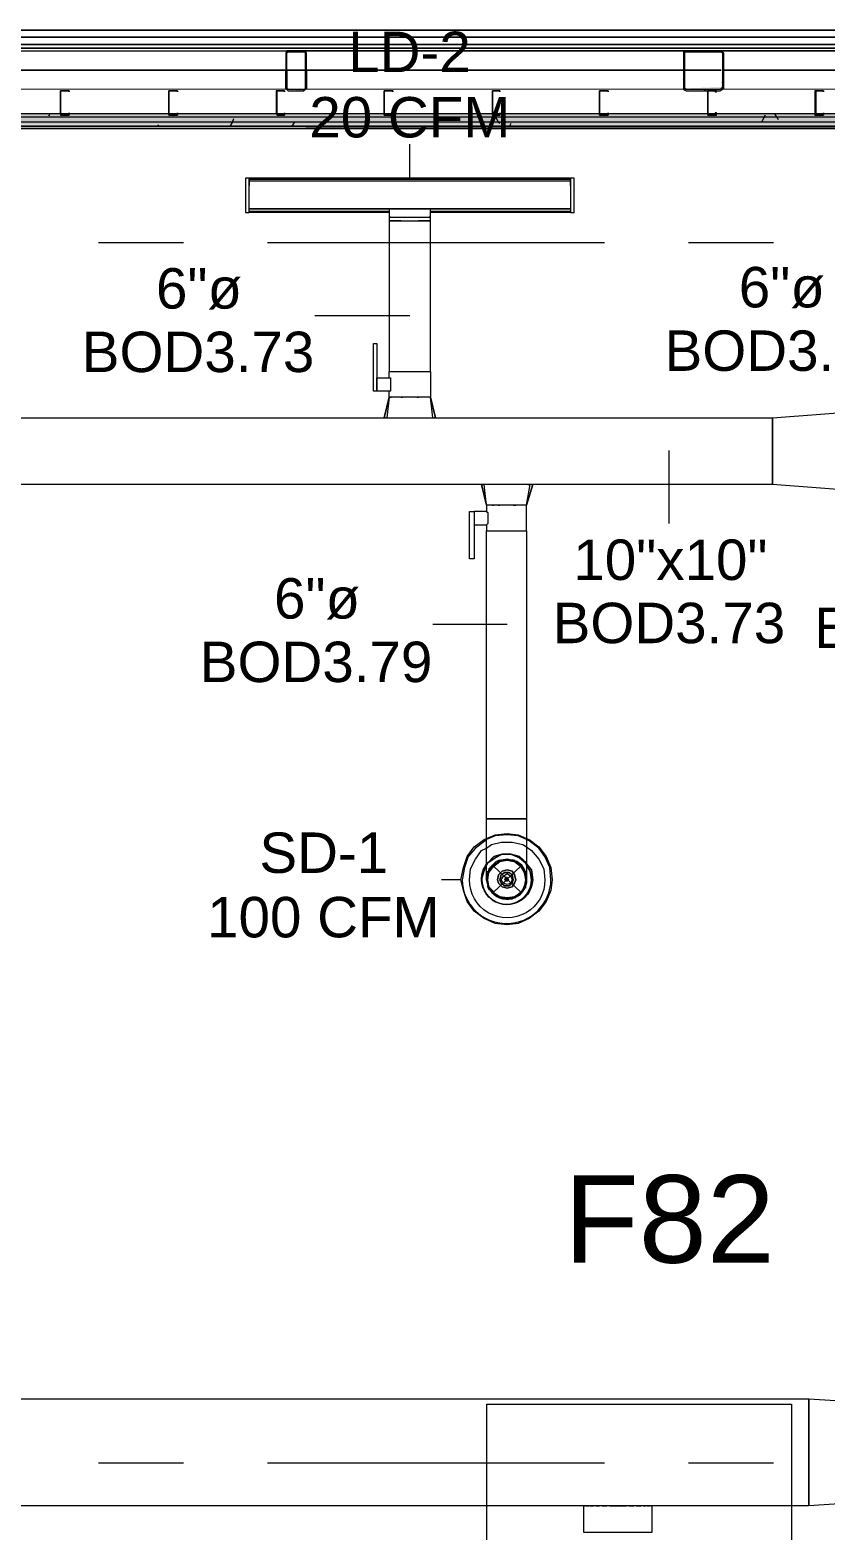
# Model space of a CAD drawing. Header units: metres. Extents: x 98 to 337, y -7 to 53.
# Drawn here: x 146.78 to 149.78, y 43.99 to 49.64 of the extents above; entities that cross this region are included whole.
import ezdxf

# ---------------------------------------------------------------- set-up
doc = ezdxf.new("R2010")
doc.units = ezdxf.units.M
doc.layers.add('HVAC - Ductos', color=5, linetype='Continuous', lineweight=0)
doc.layers.add('PDF_Text', color=7, linetype='Continuous', lineweight=0)
doc.layers.add('PDF_Geometry', color=7, linetype='Continuous', lineweight=0, true_color=0xaaaaaa)
doc.layers.add('PDF_Solid Fills', color=7, linetype='Continuous', lineweight=0, true_color=0xffffff)
doc.styles.add('PDF Arial-BoldMT-Identity-H', font='arial.ttf')
doc.styles.add('PDF Helvetica', font='')
doc.styles.get('PDF Helvetica').set_extended_font_data('Helvetica')

msp = doc.modelspace()

# ---------------------------------------------------------------- hatches: boundary and pattern name
at = {"layer": 'PDF_Solid Fills', "lineweight": 0, "transparency": 33554559}
h = msp.add_hatch(color=256, dxfattribs=at)
h.paths.add_polyline_path([(147.8191, 49.5557), (147.8191, 49.4228), (147.8237, 49.5557)])
h.paths.add_polyline_path([(147.7504, 49.5557), (147.7459, 49.5557), (147.7459, 49.4228)])
h.paths.add_polyline_path([(147.8237, 49.5603), (147.8237, 49.5649), (147.8191, 49.5649)])
h.paths.add_polyline_path([(147.8145, 49.5603), (147.8145, 49.5649), (147.7504, 49.5649)])
h.paths.add_polyline_path([(147.8145, 49.4137), (147.8145, 49.4183), (147.755, 49.4183)])
h.paths.add_polyline_path([(147.755, 49.4183), (147.755, 49.4228), (147.7504, 49.4228)])
for points in [[(149.244, 49.4183), (149.2532, 49.4183), (149.3861, 49.4137), (149.3861, 49.4183), (149.3907, 49.4228), (149.3952, 49.5592), (149.3952, 49.5603), (149.3907, 49.5603), (149.3861, 49.4274), (149.2486, 49.4228), (149.2486, 49.5603), (149.3907, 49.5649), (149.244, 49.5649)], [(158.9939, 49.3266), (142.4356, 49.3312), (105.9562, 49.3312), (105.9562, 49.3175), (158.9939, 49.3175)], [(158.9801, 49.2946), (158.9801, 49.3175), (105.9562, 49.3175), (105.9562, 49.2992), (158.9618, 49.2992)], [(105.9562, 49.2854), (158.9573, 49.2854), (158.9618, 49.2808), (158.9618, 49.2808), (158.9618, 49.2992), (105.9562, 49.2992)]]:
    msp.add_hatch(color=256, dxfattribs=at).paths.add_polyline_path(points)

# ---------------------------------------------------------------- linework, layer by layer
at = {"layer": 'HVAC - Ductos', "lineweight": 0}
for points in [[(147.5946, 49.0839), (147.5946, 48.9555), (147.6084, 48.9555), (147.6084, 49.0839)], [(148.8179, 48.9692), (147.6084, 48.9692), (148.8179, 48.9692), (147.6084, 48.9692), (147.6084, 49.0747), (148.8179, 49.0747)], [(148.8317, 49.0839), (148.8179, 49.0839), (148.8179, 48.9555), (148.8317, 48.9555)], [(148.2911, 48.9692), (148.2865, 48.9692), (148.2773, 48.9692), (148.2681, 48.9692), (148.2498, 48.9692), (148.2315, 48.9692), (148.2132, 48.9692), (148.1948, 48.9692), (148.1765, 48.9692), (148.1582, 48.9692), (148.149, 48.9692), (148.1398, 48.9692), (148.1352, 48.9692), (148.1352, 48.9372), (148.1352, 48.9235), (148.1444, 48.9235), (148.1582, 48.9235), (148.1856, 48.9235), (148.2132, 48.9235), (148.2406, 48.9235), (148.2681, 48.9235), (148.2819, 48.9235), (148.2911, 48.9235), (148.2911, 48.9372)], [(148.1444, 48.2592), (148.1398, 48.2592)], [(148.1856, 48.2592), (148.1811, 48.2592)], [(148.2452, 48.2592), (148.2406, 48.2592)], [(149.9405, 48.2088), (151.2508, 48.2088), (151.402, 48.2088), (151.402, 47.7506), (151.2508, 47.9017), (151.2508, 48.2088), (151.2508, 47.9017), (149.9405, 47.9017), (149.9405, 48.2088), (149.9405, 47.9017), (149.5785, 47.9293), (149.5785, 48.1812)], [(149.5785, 47.9293), (145.7299, 47.9293), (145.7299, 48.1812), (149.5785, 48.1812)], [(148.117, 48.1812), (148.1215, 48.1812)], [(148.456, 47.6498), (148.4377, 47.6498), (148.4377, 47.8285), (148.456, 47.8285)], [(148.5247, 47.8514), (148.5293, 47.8514)], [(148.5476, 47.8514), (148.5522, 47.8514)], [(148.6026, 47.8514), (148.6072, 47.8514), (148.6118, 47.8514), (148.6072, 47.8514)], [(148.5064, 46.5043), (148.5293, 46.5272), (148.5614, 46.5364), (148.5934, 46.5364), (148.6255, 46.5272), (148.653, 46.5043), (148.653, 46.4997), (148.653, 46.5043), (148.6255, 46.5272), (148.5934, 46.5364), (148.5614, 46.5364), (148.5293, 46.5272), (148.5064, 46.5043), (148.5018, 46.4997)], [(148.6484, 46.5043), (148.6255, 46.5226), (148.5934, 46.5364), (148.5614, 46.5364), (148.5339, 46.5226), (148.5064, 46.5043), (148.5018, 46.4951), (148.5064, 46.5043), (148.5339, 46.5226), (148.5614, 46.5364), (148.5934, 46.5364), (148.6255, 46.5226), (148.6484, 46.5043), (148.653, 46.4951)], [(148.6392, 46.486), (148.6026, 46.5135), (148.5568, 46.5135), (148.5155, 46.486), (148.5018, 46.4402), (148.5155, 46.3989), (148.5568, 46.3715), (148.6026, 46.3715), (148.6392, 46.3989), (148.653, 46.4402)], [(148.5018, 46.4494), (148.5018, 46.4402), (148.5064, 46.4219), (148.5109, 46.4035), (148.5064, 46.4219), (148.5018, 46.4402)], [(148.5476, 46.4585), (148.543, 46.4402), (148.5476, 46.4585), (148.5614, 46.4723), (148.5797, 46.4768), (148.598, 46.4723), (148.6072, 46.4585), (148.6118, 46.4402), (148.6072, 46.4585), (148.598, 46.4723), (148.5797, 46.4768), (148.5614, 46.4723)], [(148.5568, 46.4585), (148.5522, 46.4402), (148.5568, 46.4585), (148.5706, 46.4677), (148.5888, 46.4677), (148.598, 46.4585), (148.6026, 46.4402), (148.598, 46.4585), (148.5843, 46.4677), (148.5706, 46.4677)], [(148.566, 46.454), (148.5797, 46.4631), (148.5934, 46.454), (148.598, 46.4402), (148.5934, 46.4265), (148.5797, 46.4219), (148.566, 46.4265), (148.5568, 46.4402)], [(148.5751, 46.4356), (148.5797, 46.4356), (148.5843, 46.4402), (148.5797, 46.4356), (148.5751, 46.4356), (148.5706, 46.4402), (148.5751, 46.4494), (148.5797, 46.4494), (148.5843, 46.4402), (148.5797, 46.4448), (148.5751, 46.4448), (148.5751, 46.4402)], [(148.6759, 46.4402), (148.6713, 46.4768), (148.653, 46.4997), (148.6713, 46.4768)], [(148.6072, 46.4265), (148.6118, 46.4402), (148.6072, 46.4265), (148.598, 46.4127), (148.5797, 46.4081), (148.5614, 46.4127), (148.5476, 46.4265), (148.543, 46.4402), (148.5476, 46.4265), (148.5614, 46.4127), (148.5797, 46.4081), (148.598, 46.4127)], [(148.598, 46.4265), (148.6026, 46.4402), (148.598, 46.4265), (148.5888, 46.4173), (148.5706, 46.4173), (148.5568, 46.4265), (148.5522, 46.4402), (148.5568, 46.4265), (148.5706, 46.4173), (148.5843, 46.4173)], [(136.9376, 44.4838), (149.7159, 44.4838), (149.7159, 44.0806), (136.9376, 44.0806)], [(149.7159, 44.4838), (150.0779, 44.4609), (150.0779, 44.1035), (149.7159, 44.0806)]]:
    msp.add_lwpolyline(points, close=True, dxfattribs=at)
for points in [[(148.8179, 49.0701), (148.8179, 49.0655), (148.8179, 49.0563), (148.8179, 49.0609), (148.8179, 49.0655), (148.8179, 49.0839), (148.8179, 49.0793), (147.6084, 49.0793), (147.6084, 49.0839), (147.6084, 49.0655), (147.6084, 49.0609), (147.6084, 49.0563), (147.6084, 49.0655), (147.6084, 49.0701)], [(148.8179, 49.0839), (147.6084, 49.0839)], [(147.6084, 49.0243), (147.6084, 49.0289)], [(147.6084, 49.0105), (147.6084, 49.0197)], [(148.8179, 49.0289), (148.8179, 49.0243)], [(148.8179, 49.0197), (148.8179, 49.0105)], [(148.1352, 48.9555), (147.6084, 48.9555), (147.6084, 48.9601), (147.6084, 48.9784), (147.6084, 48.9876)], [(147.6084, 48.9738), (147.6084, 48.9784), (147.6084, 48.983)], [(147.6084, 48.9601), (148.1352, 48.9601)], [(148.1398, 48.9372), (148.1352, 48.9372)], [(148.1352, 48.9372), (148.1398, 48.9372), (148.1582, 48.9372), (148.1856, 48.9372), (148.2132, 48.9372), (148.2452, 48.9372), (148.2681, 48.9372), (148.2865, 48.9372), (148.2911, 48.9372)], [(148.2911, 48.9372), (148.2865, 48.9372)], [(148.8179, 48.9876), (148.8179, 48.9784), (148.8179, 48.9601), (148.8179, 48.9555), (148.2911, 48.9555)], [(148.2911, 48.9601), (148.8179, 48.9601)], [(148.8179, 48.983), (148.8179, 48.9784), (148.8179, 48.9738)], [(148.1811, 48.9235), (148.1765, 48.9235), (148.1582, 48.9235), (148.149, 48.9235), (148.1444, 48.9235), (148.1398, 48.9235), (148.1352, 48.9235), (148.1352, 48.3553), (148.1398, 48.3553), (148.149, 48.3553), (148.1582, 48.3553), (148.1765, 48.3553), (148.1948, 48.3553), (148.2132, 48.3553), (148.2315, 48.3553), (148.2498, 48.3553), (148.2681, 48.3553), (148.2773, 48.3553), (148.2865, 48.3553), (148.2911, 48.3553), (148.2911, 48.2592), (148.2865, 48.2592), (148.2819, 48.2592), (148.2773, 48.2592), (148.2681, 48.2592), (148.2498, 48.2592), (148.2315, 48.2592), (148.2132, 48.2592), (148.1948, 48.2592), (148.1765, 48.2592), (148.1582, 48.2592), (148.149, 48.2592), (148.1444, 48.2592), (148.1398, 48.2592), (148.1352, 48.2592), (148.1352, 48.282), (148.0894, 48.282), (148.0757, 48.282), (148.0757, 48.4607), (148.0894, 48.4607), (148.0894, 48.282), (148.0894, 48.2866), (148.0894, 48.2958), (148.0894, 48.3004), (148.0894, 48.305), (148.0894, 48.3141), (148.0894, 48.3187), (148.0894, 48.3232), (148.0894, 48.3278), (148.0894, 48.3324), (148.1352, 48.3324), (148.1352, 48.3553), (148.1398, 48.3553), (148.149, 48.3553), (148.1582, 48.3553), (148.1765, 48.3553), (148.1948, 48.3553), (148.2132, 48.3553), (148.2315, 48.3553), (148.2498, 48.3553), (148.2681, 48.3553), (148.2773, 48.3553), (148.2865, 48.3553), (148.2911, 48.3553), (148.2911, 48.9235), (148.2865, 48.9235), (148.2819, 48.9235), (148.2773, 48.9235), (148.2681, 48.9235), (148.2498, 48.9235), (148.2452, 48.9235)], [(148.1856, 48.9235), (148.1948, 48.9235), (148.2132, 48.9235), (148.2315, 48.9235), (148.2406, 48.9235)], [(148.1352, 48.3324), (148.1398, 48.3324), (148.1398, 48.3278), (148.1398, 48.3187), (148.1398, 48.3095), (148.1398, 48.3004), (148.1398, 48.2958), (148.1398, 48.2866), (148.1398, 48.282), (148.1352, 48.282)], [(148.117, 48.1812), (148.1352, 48.2592), (148.117, 48.1812)], [(148.1352, 48.2592), (148.1261, 48.1812), (148.1307, 48.1812), (148.1398, 48.1812), (148.1582, 48.1812), (148.1628, 48.1812)], [(148.2315, 48.1812), (148.236, 48.1812), (148.2452, 48.1812), (148.2544, 48.1812), (148.259, 48.1812), (148.2681, 48.1812), (148.2865, 48.1812), (148.2957, 48.1812), (148.3048, 48.1812), (148.3094, 48.1812), (148.2911, 48.2592), (148.3094, 48.1812), (148.3048, 48.1812)], [(148.3002, 48.1812), (148.2911, 48.2592)], [(148.1673, 48.1812), (148.1719, 48.1812), (148.1811, 48.1812), (148.1902, 48.1812), (148.1948, 48.1812)], [(148.1994, 48.1812), (148.204, 48.1812), (148.2269, 48.1812)], [(148.5293, 47.9293), (148.5247, 47.9293), (148.5064, 47.9293), (148.4926, 47.9293), (148.4881, 47.9293), (148.4835, 47.9293), (148.4881, 47.9293)], [(148.4835, 47.9293), (148.5018, 47.8514), (148.4835, 47.9293)], [(148.5018, 46.4402), (148.5018, 46.4448), (148.5018, 46.4585), (148.5018, 46.486), (148.5018, 46.5226), (148.5018, 46.5685), (148.5018, 46.6188), (148.5018, 46.6692), (148.5064, 46.6692), (148.5109, 46.6692), (148.5247, 46.6692), (148.5385, 46.6692), (148.5568, 46.6692), (148.5797, 46.6692), (148.598, 46.6692), (148.6163, 46.6692), (148.6346, 46.6692), (148.6438, 46.6692), (148.653, 46.6692), (148.6438, 46.6692), (148.6346, 46.6692), (148.6163, 46.6692), (148.598, 46.6692), (148.5797, 46.6692), (148.5568, 46.6692), (148.5385, 46.6692), (148.5247, 46.6692), (148.5109, 46.6692), (148.5064, 46.6692), (148.5018, 46.6692), (148.5018, 47.7552), (148.5064, 47.7552), (148.5109, 47.7552), (148.5247, 47.7552), (148.5385, 47.7552), (148.5568, 47.7552), (148.5797, 47.7552), (148.598, 47.7552), (148.6163, 47.7552), (148.6346, 47.7552), (148.6438, 47.7552), (148.653, 47.7552), (148.653, 47.8514), (148.6484, 47.8514), (148.6438, 47.8514), (148.6346, 47.8514), (148.6163, 47.8514), (148.598, 47.8514), (148.5797, 47.8514), (148.5568, 47.8514), (148.5385, 47.8514), (148.5247, 47.8514), (148.5109, 47.8514), (148.5064, 47.8514), (148.5018, 47.8514), (148.4926, 47.9293)], [(148.5614, 47.9293), (148.5568, 47.9293), (148.543, 47.9293), (148.5339, 47.9293), (148.5293, 47.9293), (148.5155, 47.9293)], [(148.6484, 47.9293), (148.6346, 47.9293), (148.6255, 47.9293), (148.6209, 47.9293), (148.6118, 47.9293), (148.598, 47.9293), (148.5934, 47.9293), (148.5888, 47.9293), (148.566, 47.9293)], [(148.6713, 47.9293), (148.6759, 47.9293), (148.653, 47.8514), (148.6759, 47.9293), (148.6713, 47.9293), (148.6668, 47.9293), (148.6622, 47.9293), (148.653, 47.9293)], [(148.653, 47.8514), (148.6668, 47.9293)], [(148.6576, 47.9293), (148.6622, 47.9293)], [(148.5018, 47.8285), (148.5064, 47.8239), (148.5064, 47.8147), (148.5064, 47.8101), (148.5064, 47.801), (148.5064, 47.7918), (148.5064, 47.7826), (148.5018, 47.778)], [(148.653, 46.596), (148.6622, 46.5914), (148.6988, 46.5639), (148.7263, 46.5272), (148.7446, 46.486), (148.7492, 46.4402), (148.7446, 46.3989), (148.7263, 46.3577), (148.6988, 46.3211), (148.6622, 46.2936), (148.6209, 46.2753), (148.5797, 46.2707), (148.5339, 46.2753), (148.4926, 46.2936), (148.456, 46.3211), (148.4285, 46.3577), (148.4147, 46.3989), (148.4056, 46.4402), (148.4147, 46.486), (148.4285, 46.5272), (148.456, 46.5639), (148.4926, 46.5914), (148.5018, 46.596)], [(148.5018, 46.596), (148.5339, 46.6097), (148.5797, 46.6143), (148.6209, 46.6097), (148.653, 46.596)], [(148.653, 46.5914), (148.6209, 46.6052), (148.5797, 46.6097), (148.5339, 46.6052), (148.5018, 46.5914)], [(148.5018, 46.5593), (148.5201, 46.573), (148.5568, 46.5822), (148.598, 46.5822), (148.6392, 46.573), (148.653, 46.5639)], [(148.5109, 46.4173), (148.5064, 46.4402), (148.5109, 46.4677), (148.5293, 46.4906), (148.5522, 46.5089), (148.5797, 46.5135), (148.6072, 46.5089), (148.6301, 46.4906), (148.6438, 46.4677), (148.6484, 46.4402), (148.6438, 46.4127), (148.6301, 46.3898), (148.6072, 46.3761), (148.5797, 46.3715), (148.5522, 46.3761), (148.5293, 46.3898), (148.5476, 46.3761)], [(148.653, 46.4494), (148.653, 46.4631), (148.6438, 46.4814), (148.6346, 46.4951), (148.6163, 46.5089), (148.598, 46.5135), (148.5797, 46.5181), (148.5568, 46.5135), (148.5385, 46.5089), (148.5247, 46.4951), (148.543, 46.5043), (148.5614, 46.5135), (148.5797, 46.5135), (148.598, 46.5135), (148.6163, 46.5043), (148.6301, 46.4951), (148.6438, 46.4768), (148.6484, 46.4631), (148.653, 46.4402), (148.6484, 46.4219), (148.6438, 46.4035), (148.6301, 46.3898), (148.6163, 46.3761), (148.598, 46.3715), (148.5797, 46.3669), (148.5614, 46.3715), (148.543, 46.3761), (148.5247, 46.3898)], [(148.5293, 46.4951), (148.5476, 46.5089), (148.5476, 46.5135), (148.5522, 46.5135)], [(148.5522, 46.5089), (148.5797, 46.5135), (148.6026, 46.5089)], [(148.6026, 46.5135), (148.6072, 46.5135), (148.6118, 46.5089), (148.6301, 46.4951), (148.6438, 46.4723)], [(148.5064, 46.4677), (148.5064, 46.4723), (148.5109, 46.4723), (148.5247, 46.4951), (148.5109, 46.4814), (148.5064, 46.4631), (148.5018, 46.4494)], [(148.5155, 46.4035), (148.5064, 46.4219), (148.5064, 46.4402), (148.5064, 46.4631), (148.5155, 46.4768), (148.5247, 46.4951)], [(148.5293, 46.3943), (148.5109, 46.4127), (148.5064, 46.4402), (148.5109, 46.4677)], [(148.5247, 46.4951), (148.6346, 46.3898)], [(148.6346, 46.4951), (148.5247, 46.3898)], [(148.6484, 46.4723), (148.6484, 46.4677), (148.653, 46.4402), (148.6484, 46.4173)], [(148.5109, 46.4081), (148.5064, 46.4127), (148.5064, 46.4173)], [(148.5109, 46.4035), (148.5155, 46.4035), (148.5247, 46.3898), (148.5109, 46.4127)], [(148.6438, 46.4127), (148.6301, 46.3898), (148.6118, 46.3761)], [(148.6484, 46.4173), (148.6484, 46.4127), (148.6484, 46.4081)], [(148.5522, 46.3715), (148.5476, 46.3715)], [(148.6026, 46.3715), (148.5797, 46.3669), (148.5522, 46.3715)], [(148.6118, 46.3715), (148.6072, 46.3715), (148.6026, 46.3715)], [(149.1204, 44.0806), (149.125, 44.0806), (149.125, 43.9799), (149.1204, 43.9799), (149.1066, 43.9799), (149.0883, 43.9799), (149.0608, 43.9799), (149.0287, 43.9799), (148.9966, 43.9799), (148.9645, 43.9799), (148.9325, 43.9799), (148.9096, 43.9799), (148.8867, 43.9799), (148.8729, 43.9799), (148.8683, 43.9799), (148.8683, 44.0806), (148.8729, 44.0806)], [(148.8775, 44.0806), (148.8821, 44.0806), (148.8867, 44.0806)], [(148.8912, 44.0806), (148.8958, 44.0806), (148.905, 44.0806)], [(148.9141, 44.0806), (148.9187, 44.0806), (148.9279, 44.0806)], [(148.9371, 44.0806), (148.9417, 44.0806), (148.9554, 44.0806)], [(148.9645, 44.0806), (148.9691, 44.0806), (148.9966, 44.0806), (149.0241, 44.0806), (149.0287, 44.0806)], [(149.0379, 44.0806), (149.0516, 44.0806), (149.0562, 44.0806)], [(149.0653, 44.0806), (149.0745, 44.0806), (149.0837, 44.0806)], [(149.0928, 44.0806), (149.0974, 44.0806), (149.102, 44.0806)], [(149.1066, 44.0806), (149.1112, 44.0806), (149.1158, 44.0806)]]:
    msp.add_lwpolyline(points, dxfattribs=at)
for points in [[(148.5018, 47.8514), (148.5018, 47.8285), (148.456, 47.8285), (148.456, 47.8239), (148.456, 47.8147), (148.456, 47.8101), (148.456, 47.8055), (148.456, 47.7964), (148.456, 47.7918), (148.456, 47.7872), (148.456, 47.7826), (148.456, 47.778), (148.5018, 47.778), (148.5018, 47.7552), (148.5064, 47.7552), (148.5109, 47.7552), (148.5247, 47.7552), (148.5385, 47.7552), (148.5568, 47.7552), (148.5797, 47.7552), (148.598, 47.7552), (148.6163, 47.7552), (148.6346, 47.7552), (148.6438, 47.7552), (148.653, 47.7552), (148.653, 46.6692), (148.653, 46.6372), (148.653, 46.5822), (148.653, 46.5364), (148.653, 46.4951), (148.653, 46.4677), (148.653, 46.4494), (148.653, 46.4402), (148.653, 46.4494), (148.653, 46.4402, -0.763531), (148.5155, 46.4035, 0.773833), (148.653, 46.4402)], [(148.5018, 46.5914), (148.4972, 46.5868), (148.4605, 46.5593), (148.4331, 46.5272), (148.4193, 46.486), (148.4101, 46.4402, 0.986375), (148.7446, 46.4402), (148.74, 46.486), (148.7217, 46.5272), (148.6988, 46.5593), (148.6622, 46.5868), (148.653, 46.5914)], [(148.653, 46.5639), (148.6713, 46.5502), (148.6988, 46.5181), (148.7172, 46.4814), (148.7217, 46.4402, -1.01333), (148.4377, 46.4402), (148.4422, 46.4814), (148.4605, 46.5181), (148.4835, 46.5502), (148.5018, 46.5593)]]:
    msp.add_lwpolyline(points, format="xyb", dxfattribs=at)
msp.add_lwpolyline([(148.4835, 46.4402, 0.962914), (148.6759, 46.4402, -1.355541), (148.5018, 46.4997), (148.4881, 46.4768), (148.4835, 46.4402), (148.4926, 46.4723), (148.5018, 46.4951, 1.368965), (148.6713, 46.4402), (148.6668, 46.4723), (148.653, 46.4951, -1.368965)], format="xyb", close=True, dxfattribs=at)
at = {"layer": 'PDF_Geometry', "lineweight": 0}
for points in [[(144.7173, 49.6428), (146.2522, 49.6428), (147.7825, 49.6428), (146.2522, 49.6428), (144.7173, 49.6428), (143.187, 49.6428)], [(147.7825, 49.6153), (146.2522, 49.6153)], [(150.8522, 49.6428), (152.3825, 49.6428), (150.8522, 49.6428), (149.3173, 49.6428), (147.7825, 49.6428), (149.3173, 49.6428)], [(149.3173, 49.6153), (147.7825, 49.6153)], [(150.8522, 49.6153), (149.3173, 49.6153)], [(147.7825, 49.5878), (146.2522, 49.5878)], [(147.7825, 49.5741), (146.2522, 49.5741)], [(147.8237, 49.5557), (147.8191, 49.5649), (147.8145, 49.5649), (147.755, 49.5649), (147.7504, 49.5649), (147.7459, 49.5557), (147.7459, 49.4228), (147.7504, 49.4183), (147.755, 49.4137), (147.8145, 49.4137), (147.8191, 49.4183), (147.8237, 49.4228)], [(147.755, 49.5603), (147.8145, 49.5603), (147.8191, 49.5603), (147.8191, 49.5557), (147.8191, 49.4228), (147.8191, 49.4183), (147.8145, 49.4183), (147.755, 49.4183), (147.7504, 49.4228), (147.7504, 49.5557)], [(149.3173, 49.5878), (147.7825, 49.5878)], [(149.3173, 49.5741), (147.7825, 49.5741)], [(149.3907, 49.4274), (149.3861, 49.4228), (149.3815, 49.4183), (149.2532, 49.4183), (149.2486, 49.4228), (149.2486, 49.4274), (149.2486, 49.5557), (149.2486, 49.5603), (149.2532, 49.5603), (149.3815, 49.5603), (149.3861, 49.5603), (149.3907, 49.5557)], [(150.8522, 49.5878), (149.3173, 49.5878)], [(150.8522, 49.5741), (149.3173, 49.5741)], [(146.2201, 49.4916), (146.2522, 49.4916), (146.2888, 49.4916), (147.7459, 49.4916), (146.2888, 49.4916), (146.2522, 49.4916)], [(147.7504, 49.4916), (147.7825, 49.4916)], [(147.7825, 49.4916), (147.8191, 49.4916)], [(147.8237, 49.4916), (149.244, 49.4916)], [(149.3173, 49.4916), (149.3861, 49.4916), (149.3173, 49.4916), (149.2486, 49.4916)], [(149.3953, 49.4916), (150.811, 49.4916)], [(146.9303, 49.4137), (146.9028, 49.4137), (146.8982, 49.4137), (146.8982, 49.3266), (146.8982, 49.3221), (146.9028, 49.3221), (146.9303, 49.3221), (146.9303, 49.3312), (146.9303, 49.3221), (146.9028, 49.3221), (146.8982, 49.3266), (146.8982, 49.4137), (146.9028, 49.4137), (146.9303, 49.4137), (146.9303, 49.4092)], [(147.3381, 49.4137), (147.306, 49.4137), (147.306, 49.3266), (147.306, 49.3221), (147.3381, 49.3221), (147.3381, 49.3312), (147.3381, 49.3221), (147.306, 49.3221), (147.306, 49.3266), (147.306, 49.4137), (147.3381, 49.4137), (147.3381, 49.4092)], [(147.7413, 49.4137), (147.7137, 49.4137), (147.7092, 49.4137), (147.7092, 49.3266), (147.7137, 49.3221), (147.7413, 49.3221), (147.7413, 49.3312), (147.7413, 49.3221), (147.7137, 49.3221), (147.7137, 49.3266), (147.7137, 49.4137), (147.7413, 49.4137), (147.7413, 49.4092)], [(148.149, 49.4137), (148.117, 49.4137), (148.117, 49.3266), (148.117, 49.3221), (148.149, 49.3221), (148.149, 49.3312), (148.149, 49.3221), (148.117, 49.3221), (148.117, 49.3266), (148.117, 49.4137), (148.149, 49.4137), (148.149, 49.4092)], [(148.5522, 49.4137), (148.5247, 49.4137), (148.5247, 49.3266), (148.5247, 49.3221), (148.5522, 49.3221), (148.5522, 49.3312), (148.5522, 49.3221), (148.5247, 49.3221), (148.5247, 49.3266), (148.5247, 49.4137), (148.5522, 49.4137), (148.5522, 49.4092)], [(148.9599, 49.4137), (148.9325, 49.4137), (148.9279, 49.4137), (148.9279, 49.3266), (148.9279, 49.3221), (148.9325, 49.3221), (148.9599, 49.3221), (148.9599, 49.3312), (148.9599, 49.3221), (148.9325, 49.3221), (148.9279, 49.3221), (148.9279, 49.3266), (148.9279, 49.4137), (148.9325, 49.4137), (148.9599, 49.4137), (148.9599, 49.4092)], [(149.3677, 49.4137), (149.3357, 49.4137), (149.3357, 49.3266), (149.3357, 49.3221), (149.3677, 49.3221), (149.3677, 49.3312), (149.3632, 49.3312), (149.3632, 49.3221), (149.3357, 49.3221), (149.3357, 49.3266), (149.3357, 49.4137), (149.3632, 49.4137), (149.3632, 49.4092), (149.3677, 49.4092)], [(149.771, 49.4137), (149.7434, 49.4137), (149.7388, 49.4137), (149.7388, 49.3266), (149.7388, 49.3221), (149.7434, 49.3221), (149.771, 49.3221), (149.771, 49.3312), (149.771, 49.3221), (149.7434, 49.3221), (149.7434, 49.3266), (149.7434, 49.4137), (149.771, 49.4137), (149.771, 49.4092)], [(144.8227, 49.2717), (153.8166, 49.2717)], [(144.8227, 49.2717), (153.8166, 49.2717)]]:
    msp.add_lwpolyline(points, close=True, dxfattribs=at)
for points in [[(147.8237, 49.6428), (147.7459, 49.6428)], [(149.354, 49.6428), (149.2807, 49.6428)], [(146.2247, 49.5649), (144.786, 49.5649), (146.2522, 49.5649), (147.7825, 49.5649), (149.2532, 49.5649), (147.8145, 49.5649)], [(146.2843, 49.5649), (147.755, 49.5649)], [(149.3632, 49.4137), (149.3815, 49.4137), (149.3907, 49.4183), (149.3953, 49.4274), (149.3953, 49.5557), (149.3907, 49.5603), (149.3815, 49.5649), (149.2532, 49.5649), (149.244, 49.5603), (149.244, 49.5557), (149.244, 49.4274), (149.244, 49.4183), (149.2532, 49.4137), (149.3357, 49.4137)], [(149.3448, 49.5603), (149.3494, 49.5649)], [(150.8201, 49.5649), (149.3815, 49.5649), (150.8522, 49.5649), (152.3825, 49.5649), (153.8532, 49.5649), (152.4146, 49.5649)], [(147.8191, 49.542), (147.8237, 49.5466)], [(147.7504, 49.4183), (147.7459, 49.4228), (147.7459, 49.4916)], [(147.7459, 49.4687), (147.7504, 49.4733)], [(147.7504, 49.4916), (147.7504, 49.4228), (147.7504, 49.4183), (147.755, 49.4183)], [(147.8191, 49.4916), (147.8191, 49.4228), (147.8237, 49.4228), (147.8237, 49.4183)], [(147.8237, 49.4916), (147.8237, 49.4228)], [(149.244, 49.4916), (149.244, 49.4228), (149.244, 49.4183)], [(149.244, 49.455), (149.2486, 49.4641)], [(149.3907, 49.4825), (149.3953, 49.487)], [(149.3953, 49.4183), (149.3953, 49.4228), (149.3953, 49.4916)], [(159.0855, 49.4137), (159.0855, 49.4183), (105.9562, 49.4228)], [(147.8145, 49.4137), (147.8145, 49.4183)], [(147.8191, 49.4183), (147.8191, 49.4228)], [(149.3219, 49.4137), (149.3265, 49.4183)], [(148.117, 49.3358), (148.117, 49.3404)], [(158.9801, 37.1027), (158.9801, 49.2808), (158.9801, 49.2946), (158.9801, 49.3129), (105.9562, 49.3175)], [(158.9618, 37.1027), (158.9618, 49.2808), (158.9618, 49.2946), (105.9562, 49.2992)], [(105.9562, 49.2854), (158.9481, 49.2808), (158.9481, 37.1027), (148.5247, 37.1027), (148.5247, 37.089), (158.9481, 37.089), (148.5247, 37.089), (148.5247, 37.1027), (158.9481, 37.1027)], [(144.8227, 49.2808), (153.8166, 49.2763)], [(153.8166, 49.2808), (144.8227, 49.2808)], [(144.8227, 49.2808), (153.8166, 49.2763)], [(153.8166, 49.2808), (144.8227, 49.2808)], [(147.7092, 49.3266), (147.306, 49.3266), (146.8982, 49.3266), (146.495, 49.3266), (146.0873, 49.3266), (145.6841, 49.3266), (145.2763, 49.3266), (144.8731, 49.3266)], [(146.857, 49.3266), (146.8524, 49.3175)], [(147.2693, 49.2808), (147.2647, 49.2854)], [(147.5488, 49.3084), (147.5442, 49.2946), (147.535, 49.2808)], [(149.7388, 49.3266), (149.3357, 49.3266), (148.9279, 49.3266), (148.5247, 49.3266), (148.117, 49.3266), (147.7137, 49.3266)], [(147.7779, 49.2946), (147.7687, 49.2808)], [(148.5522, 49.29), (148.5476, 49.2946), (148.5385, 49.3129), (148.5385, 49.3175)], [(148.5934, 49.29), (148.5888, 49.2808)], [(149.551, 49.3221), (149.5464, 49.3129), (149.5373, 49.2946)], [(149.6014, 49.3038), (149.5968, 49.3129), (149.5877, 49.3266)], [(149.7388, 49.3312), (149.7434, 49.3312)], [(150.5498, 49.3266), (150.1466, 49.3266), (149.7434, 49.3266)], [(148.2132, 49.0839), (148.2132, 49.2121)], [(147.3609, 48.841), (147.0402, 48.841)], [(148.9462, 48.841), (147.6771, 48.841)], [(149.5831, 48.841), (149.2624, 48.841)], [(148.2132, 48.5661), (147.8558, 48.5661)], [(149.189, 48.0575), (149.189, 47.7826)], [(148.5797, 47.4023), (148.3002, 47.4023)], [(148.4056, 46.4402), (148.3323, 46.4402)], [(147.3609, 44.241), (147.0402, 44.241)], [(148.9462, 44.241), (147.6771, 44.241)], [(149.5831, 44.241), (149.2624, 44.241)]]:
    msp.add_lwpolyline(points, dxfattribs=at)
at = {"layer": 'PDF_Geometry', "color": 240, "lineweight": 0, "true_color": 0xed1f24}
msp.add_lwpolyline([(148.5028, 44.464), (149.6498, 44.464), (149.6498, 42.2497), (148.5028, 42.2497)], close=True, dxfattribs=at)

# ---------------------------------------------------------------- texts
at = {"layer": 'PDF_Text', "lineweight": 0, "char_height": 0.15242, "attachment_point": 4, "style": 'PDF Helvetica'}
for s, insert in [('LD-2', (147.9811, 49.5603)), ('20 CFM', (147.8345, 49.3129)), ('6"ø', (147.2572, 48.6669)), ('6"ø', (149.4519, 48.6714)), ('BOD3.73', (146.9777, 48.4286)), ('BOD3.73', (149.1724, 48.4332)), ('10"x10"', (148.8288, 47.6451)), ('6"ø', (147.7017, 47.4985)), ('BOD3.73', (148.7509, 47.4068)), ('BOD3.70', (149.736, 47.3885)), ('BOD3.79', (147.4222, 47.2602)), ('SD-1', (147.6467, 46.5409)), ('100 CFM', (147.4497, 46.298))]:
    msp.add_mtext(s, dxfattribs=dict(at, insert=insert))
at = {"layer": 'PDF_Text', "color": 240, "lineweight": 0, "true_color": 0xed1f24, "insert": (148.7937, 45.1592), "char_height": 0.32989, "attachment_point": 4, "style": 'PDF Arial-BoldMT-Identity-H'}
msp.add_mtext('F82', dxfattribs=at)

doc.saveas('drawing.dxf')
